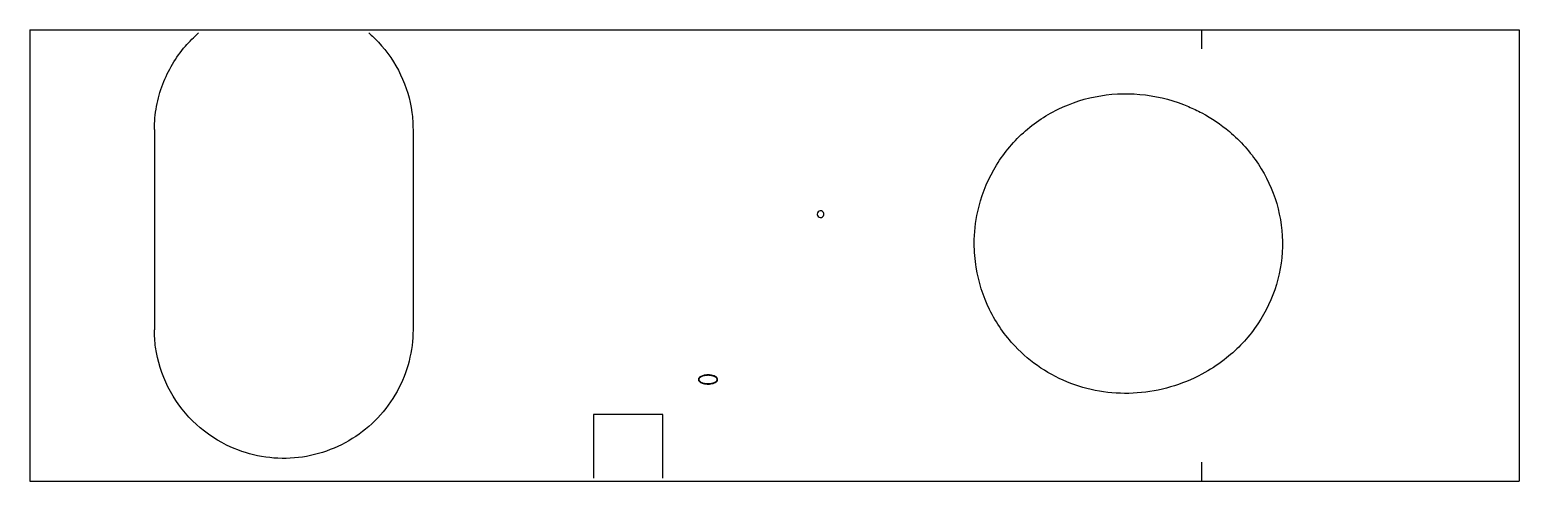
# Model space of a CAD drawing. Extents: x 1145 to 1379, y -739 to -668.
import ezdxf

# ---------------------------------------------------------------- set-up
doc = ezdxf.new("R2010")
doc.units = 0
doc.header["$LTSCALE"] = 12
doc.header["$MEASUREMENT"] = 0
doc.layers.add('MARKING', color=11, linetype='CONTINUOUS')
doc.layers.add('SHELL', color=40, linetype='CONTINUOUS')

msp = doc.modelspace()

# ---------------------------------------------------------------- linework, layer by layer
at = {"layer": 'MARKING'}
for p, q in [((1329.45, -667.6), (1329.45, -670.6)), ((1329.45, -735.6), (1329.45, -738.6))]:
    msp.add_line(p, q, dxfattribs=at)
for points, knots in [([(1250.4, -722.6), (1250.4, -722.5), (1250.44, -722.41), (1250.55, -722.27), (1250.61, -722.21), (1250.75, -722.12), (1250.83, -722.08), (1251.08, -721.98), (1251.26, -721.94), (1251.63, -721.88), (1251.81, -721.87), (1252.21, -721.89), (1252.42, -721.91), (1252.77, -722), (1252.91, -722.05), (1253.13, -722.17), (1253.21, -722.23), (1253.33, -722.36), (1253.38, -722.43), (1253.42, -722.59), (1253.41, -722.68), (1253.34, -722.83), (1253.29, -722.89), (1253.17, -722.99), (1253.11, -723.03), (1252.91, -723.15), (1252.75, -723.2), (1252.44, -723.27), (1252.29, -723.3), (1251.87, -723.33), (1251.61, -723.32), (1251.19, -723.24), (1251.03, -723.2), (1250.78, -723.09), (1250.68, -723.03), (1250.52, -722.9), (1250.46, -722.83), (1250.41, -722.7), (1250.4, -722.65), (1250.4, -722.6)], [0.0000255, 0.0000255, 0.0000255, 0.0000255, 0.03491, 0.03491, 0.0697944, 0.0697944, 0.1046788, 0.1046788, 0.1840161, 0.1840161, 0.2633533, 0.2633533, 0.3549515, 0.3549515, 0.4187529, 0.4187529, 0.4589057, 0.4589057, 0.4894244, 0.4894244, 0.5199431, 0.5199431, 0.5504618, 0.5504618, 0.5809805, 0.5809805, 0.6491293, 0.6491293, 0.7172782, 0.7172782, 0.8283874, 0.8283874, 0.8990177, 0.8990177, 0.9464004, 0.9464004, 0.9812016, 0.9812016, 0.9999745, 0.9999745, 0.9999745, 0.9999745]), ([(1250.46, -722.6), (1250.46, -722.55), (1250.48, -722.47), (1250.53, -722.38), (1250.59, -722.32), (1250.65, -722.27), (1250.71, -722.22), (1250.78, -722.18), (1250.86, -722.14), (1250.95, -722.1), (1251.06, -722.06), (1251.18, -722.03), (1251.3, -722), (1251.43, -721.97), (1251.57, -721.96), (1251.7, -721.95), (1251.82, -721.94), (1251.93, -721.94), (1252.03, -721.94), (1252.11, -721.95), (1252.19, -721.95), (1252.26, -721.96), (1252.34, -721.97), (1252.42, -721.99), (1252.49, -722), (1252.57, -722.02), (1252.64, -722.04), (1252.72, -722.06), (1252.79, -722.08), (1252.86, -722.11), (1252.93, -722.14), (1253, -722.17), (1253.07, -722.21), (1253.14, -722.26), (1253.21, -722.32), (1253.27, -722.38), (1253.31, -722.45), (1253.34, -722.52), (1253.35, -722.6), (1253.34, -722.67), (1253.31, -722.75), (1253.27, -722.82), (1253.21, -722.88), (1253.14, -722.94), (1253.07, -722.98), (1253, -723.02), (1252.93, -723.06), (1252.86, -723.09), (1252.79, -723.11), (1252.72, -723.14), (1252.64, -723.16), (1252.57, -723.18), (1252.49, -723.2), (1252.42, -723.21), (1252.34, -723.22), (1252.26, -723.23), (1252.19, -723.24), (1252.11, -723.25), (1252.03, -723.25), (1251.96, -723.25), (1251.89, -723.26), (1251.81, -723.25), (1251.74, -723.25), (1251.67, -723.25), (1251.59, -723.24), (1251.52, -723.23), (1251.44, -723.22), (1251.37, -723.21), (1251.29, -723.2), (1251.22, -723.18), (1251.14, -723.16), (1251.07, -723.14), (1251, -723.12), (1250.93, -723.09), (1250.87, -723.06), (1250.8, -723.03), (1250.73, -722.99), (1250.66, -722.94), (1250.59, -722.88), (1250.54, -722.82), (1250.48, -722.73), (1250.46, -722.65), (1250.46, -722.6)], [0, 0, 0, 0, 0.021945, 0.033739, 0.045628, 0.057738, 0.069344, 0.080902, 0.092796, 0.106992, 0.123762, 0.142756, 0.162066, 0.181509, 0.200885, 0.219981, 0.239182, 0.255624, 0.26953, 0.280583, 0.291774, 0.303068, 0.314431, 0.325831, 0.337238, 0.34862, 0.35995, 0.371203, 0.382358, 0.393396, 0.404304, 0.415076, 0.426909, 0.439941, 0.453364, 0.465921, 0.477431, 0.488754, 0.499994, 0.511233, 0.522556, 0.534066, 0.546623, 0.560046, 0.573078, 0.584912, 0.595683, 0.606591, 0.617629, 0.628784, 0.640037, 0.651368, 0.66275, 0.674156, 0.685557, 0.69692, 0.708213, 0.719404, 0.730458, 0.741339, 0.752024, 0.762638, 0.773306, 0.784143, 0.795113, 0.806181, 0.817316, 0.828485, 0.839657, 0.850803, 0.861897, 0.872913, 0.883833, 0.894639, 0.905319, 0.91587, 0.927508, 0.94037, 0.953662, 0.966117, 0.977559, 1, 1, 1, 1])]:
    msp.add_open_spline(points, degree=3, knots=knots, dxfattribs=at)
at = {"layer": 'SHELL'}
for p, q in [((1145.34, -667.6), (1379.34, -667.6)), ((1145.34, -667.6), (1145.34, -738.6)), ((1379.34, -667.6), (1379.34, -738.6)), ((1164.92, -683.29), (1164.92, -714.78)), ((1205.55, -683.29), (1205.55, -714.78)), ((1145.34, -738.6), (1379.34, -738.6))]:
    msp.add_line(p, q, dxfattribs=at)
msp.add_lwpolyline([(1244.81, -738.1), (1244.81, -728.11), (1233.93, -728.11), (1233.93, -738.1)], dxfattribs=at)
at = {"layer": 'SHELL', "extrusion": (0, 0, -1)}
msp.add_arc((-1269.12, -696.6), 0.0625, 359.9588, 0.0412, dxfattribs=at)
at = {"layer": 'SHELL'}
for points, knots in [([(1164.92, -683.29), (1164.92, -682.07), (1165.03, -680.85), (1165.47, -678.46), (1165.8, -677.29), (1167.07, -673.98), (1168.28, -671.95), (1170.43, -669.44), (1171.12, -668.74), (1171.86, -668.1)], [0, 0, 0, 0, 0.184654, 0.184654, 0.369308, 0.369308, 0.7222897, 0.7222897, 0.8711467, 0.8711467, 0.8711467, 0.8711467]), ([(1198.61, -668.1), (1199.13, -668.55), (1199.63, -669.04), (1201.52, -671.06), (1202.7, -672.79), (1204.49, -676.53), (1205.09, -678.54), (1205.49, -681.48), (1205.55, -682.38), (1205.55, -683.29)], [0.1288662, 0.1288662, 0.1288662, 0.1288662, 0.2343559, 0.2343559, 0.5487141, 0.5487141, 0.8630722, 0.8630722, 1, 1, 1, 1]), ([(1293.73, -701.22), (1293.73, -699.53), (1293.91, -697.84), (1294.78, -693.89), (1295.63, -691.67), (1297.94, -687.58), (1299.41, -685.71), (1302.83, -682.48), (1304.79, -681.13), (1309.01, -679.06), (1311.28, -678.35), (1315.92, -677.59), (1318.29, -677.56), (1322.96, -678.15), (1325.25, -678.77), (1328.11, -679.99), (1328.8, -680.32), (1329.48, -680.67)], [0, 0, 0, 0, 0.102111, 0.102111, 0.24407, 0.24407, 0.386029, 0.386029, 0.527988, 0.527988, 0.669947, 0.669947, 0.811907, 0.811907, 0.953866, 0.953866, 1, 1, 1, 1]), ([(1329.48, -680.67), (1331.02, -681.5), (1332.48, -682.48), (1335.56, -685.09), (1337.1, -686.81), (1339.62, -690.64), (1340.6, -692.74), (1341.88, -697.15), (1342.18, -699.44), (1342.08, -704.03), (1341.67, -706.31), (1340.19, -710.65), (1339.12, -712.7), (1336.44, -716.42), (1334.82, -718.08), (1331.9, -720.34), (1330.72, -721.11), (1329.48, -721.77)], [0, 0, 0, 0, 0.103423, 0.103423, 0.23899, 0.23899, 0.374556, 0.374556, 0.510123, 0.510123, 0.64569, 0.64569, 0.781256, 0.781256, 0.916823, 0.916823, 1, 1, 1, 1]), ([(1269.06, -696.6), (1269.06, -696.47), (1269.11, -696.34), (1269.28, -696.15), (1269.41, -696.09), (1269.66, -696.06), (1269.8, -696.1), (1270, -696.26), (1270.07, -696.37), (1270.12, -696.63), (1270.1, -696.76), (1269.96, -696.98), (1269.85, -697.07), (1269.61, -697.14), (1269.47, -697.12), (1269.24, -697.01), (1269.14, -696.91), (1269.07, -696.73), (1269.06, -696.66), (1269.06, -696.6)], [0, 0, 0, 0, 0.117569, 0.117569, 0.235138, 0.235138, 0.352707, 0.352707, 0.470275, 0.470275, 0.587844, 0.587844, 0.705413, 0.705413, 0.822982, 0.822982, 0.940551, 0.940551, 1, 1, 1, 1]), ([(1329.48, -721.77), (1327.91, -722.6), (1326.26, -723.28), (1322.86, -724.27), (1321.11, -724.59), (1317.58, -724.85), (1315.8, -724.79), (1312.29, -724.29), (1310.56, -723.85), (1307.25, -722.59), (1305.66, -721.77), (1302.71, -719.81), (1301.35, -718.65), (1298.53, -715.66), (1297.18, -713.72), (1295.11, -709.51), (1294.4, -707.26), (1293.83, -703.72), (1293.73, -702.47), (1293.73, -701.22)], [0, 0, 0, 0, 0.106999, 0.106999, 0.213997, 0.213997, 0.320996, 0.320996, 0.427994, 0.427994, 0.534993, 0.534993, 0.641992, 0.641992, 0.783367, 0.783367, 0.924743, 0.924743, 1, 1, 1, 1]), ([(1205.55, -714.78), (1205.55, -716.44), (1205.34, -718.09), (1204.51, -721.36), (1203.87, -722.97), (1202.21, -725.99), (1201.18, -727.39), (1198.82, -729.89), (1197.47, -730.99), (1194.55, -732.81), (1192.98, -733.54), (1189.69, -734.58), (1187.99, -734.89), (1184.55, -735.07), (1182.82, -734.93), (1179.44, -734.23), (1177.8, -733.67), (1174.29, -731.93), (1172.48, -730.64), (1169.35, -727.54), (1168.04, -725.74), (1166.07, -721.81), (1165.41, -719.69), (1164.98, -716.61), (1164.92, -715.69), (1164.92, -714.78)], [0, 0, 0, 0, 0.077906, 0.077906, 0.159078, 0.159078, 0.24025, 0.24025, 0.321423, 0.321423, 0.402595, 0.402595, 0.483767, 0.483767, 0.56494, 0.56494, 0.646112, 0.646112, 0.749753, 0.749753, 0.853394, 0.853394, 0.957034, 0.957034, 1, 1, 1, 1])]:
    msp.add_open_spline(points, degree=3, knots=knots, dxfattribs=at)

doc.saveas('drawing.dxf')
